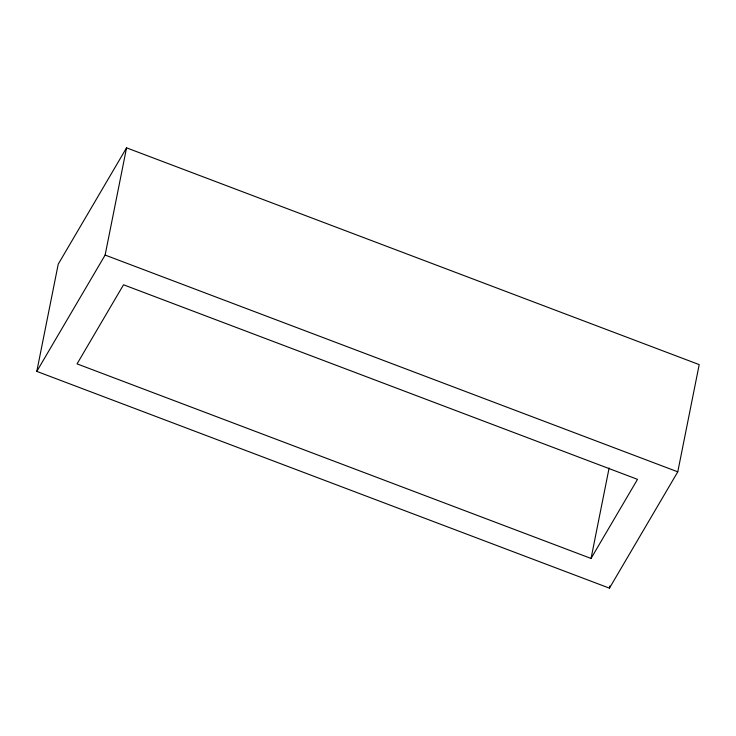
<?xml version="1.0" encoding="UTF-8"?>
<svg xmlns="http://www.w3.org/2000/svg" width="736" height="736" viewBox="0 0 736 736"><rect width="100%" height="100%" fill="white"/><g stroke="black" fill="none" stroke-linecap="round" stroke-linejoin="round"><path stroke-width="1.1" d="M36.8 371.386L58.227 264.16L126.555 147.835L699.2 364.614L677.773 471.84L609.445 588.165L36.8 371.386L105.128 255.061L126.555 147.835M591.045 558.449L637.514 479.348L123.528 284.777L77.059 363.878L591.045 558.449L609.123 467.976M609.445 588.165L609.886 585.939M105.128 255.061L677.773 471.84"/></g></svg>
